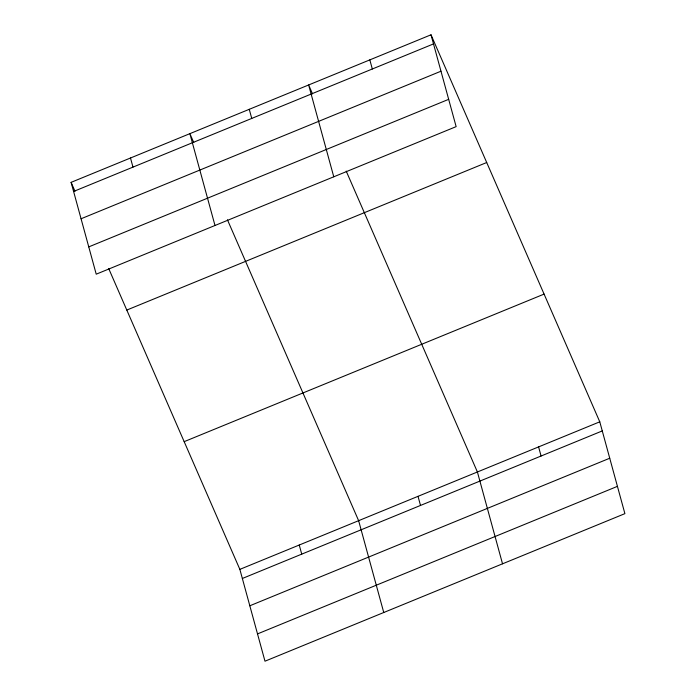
<?xml version="1.0" encoding="UTF-8"?>
<svg xmlns="http://www.w3.org/2000/svg" width="696" height="696" viewBox="0 0 696 696"><rect width="100%" height="100%" fill="white"/><g stroke="black" fill="none" stroke-linecap="round" stroke-linejoin="round"><path stroke-width="1.04" d="M431.015 34.8L456.141 126.629L96.222 274.18L71.105 182.352L431.015 34.8L599.778 421.82L624.895 513.648L264.985 661.2L239.859 569.372L108.663 268.482M73.593 191.461L433.504 43.909M81.067 218.761L440.977 71.209M88.757 246.889L448.668 99.337M126.794 310.068L486.704 162.516M184.17 441.655L544.081 294.103M239.859 569.372L599.778 421.82M242.356 578.48L602.266 430.928M249.82 605.781L609.74 458.229M257.52 633.899L617.43 486.356M312.53 93.882L308.641 84.964L333.767 176.801M346.208 171.103L477.404 471.984L502.529 563.821M193.758 142.567L189.877 133.658L214.994 225.487M227.435 219.797L358.631 520.678L383.757 612.506M71.105 182.352L74.985 191.261M538.591 446.902L541.079 456.019M369.828 59.882L372.325 69M418.018 496.335L420.514 505.444M249.255 109.316L251.752 118.424M299.245 545.02L301.742 554.138M130.491 158.001L132.98 167.118"/></g></svg>
